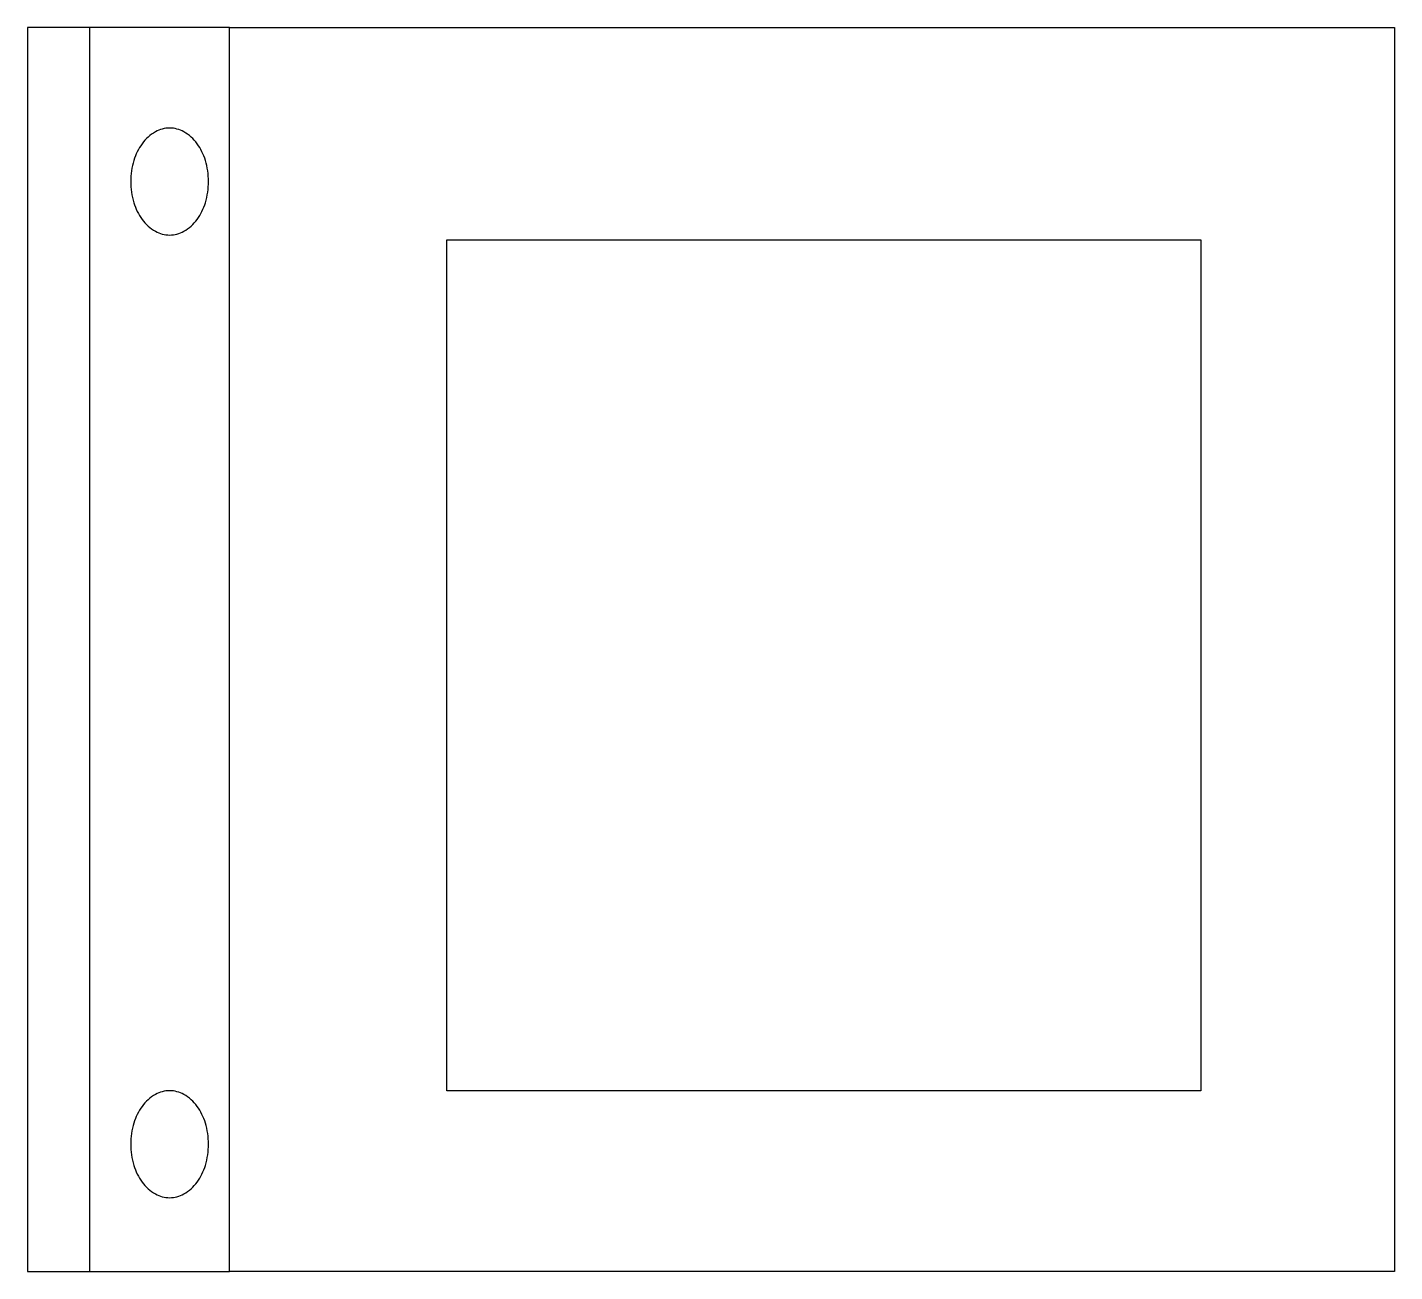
# Model space of a CAD drawing. Extents: x 19.4 to 20.059, y 5.303 to 5.902.
import ezdxf

# ---------------------------------------------------------------- set-up
doc = ezdxf.new("R2010")
doc.units = 0
doc.header["$LTSCALE"] = 0.25
doc.header["$MEASUREMENT"] = 0
doc.layers.add('PECAS', color=2, linetype='CONTINUOUS')

msp = doc.modelspace()

# ---------------------------------------------------------------- linework, layer by layer
at = {"layer": 'PECAS'}
for p, q in [((19.40018, 5.90217), (19.40018, 5.30268)), ((19.49754, 5.90217), (19.40018, 5.90217)), ((19.43018, 5.90217), (19.43018, 5.30268)), ((19.49754, 5.90217), (20.05904, 5.90217)), ((19.49754, 5.30268), (19.49754, 5.90217)), ((20.05904, 5.90217), (20.05904, 5.30268)), ((19.40018, 5.30268), (19.49754, 5.30268)), ((20.05904, 5.30268), (19.49754, 5.30268)), ((20.01488, 5.30268), (19.99918, 5.30268))]:
    msp.add_line(p, q, dxfattribs=at)
for points in [[(19.46874, 5.85364, 0.130158), (19.4619, 5.85183, 0.106469), (19.45549, 5.84609, 0.084248), (19.4515, 5.83806, 0.073281), (19.45, 5.82787, 0.073281), (19.4515, 5.81769, 0.084248), (19.45549, 5.80965, 0.106469), (19.4619, 5.80392, 0.130158), (19.46874, 5.80211, 0.130158), (19.47558, 5.80392, 0.106469), (19.48199, 5.80965, 0.084248), (19.48598, 5.81769, 0.073281), (19.48748, 5.82787, 0.073281), (19.48598, 5.83806, 0.084248), (19.48199, 5.84609, 0.106469), (19.47558, 5.85183, 0.130158)], [(19.46874, 5.38985, 0.130158), (19.4619, 5.38803, 0.106469), (19.45549, 5.3823, 0.084248), (19.4515, 5.37426, 0.073281), (19.45, 5.36408, 0.073281), (19.4515, 5.35389, 0.084248), (19.45549, 5.34586, 0.106469), (19.4619, 5.34012, 0.130158), (19.46874, 5.33831, 0.130158), (19.47558, 5.34012, 0.106469), (19.48199, 5.34586, 0.084248), (19.48598, 5.35389, 0.073281), (19.48748, 5.36408, 0.073281), (19.48598, 5.37426, 0.084248), (19.48199, 5.3823, 0.106469), (19.47558, 5.38803, 0.130158)]]:
    msp.add_lwpolyline(points, format="xyb", close=True, dxfattribs=at)
msp.add_lwpolyline([(19.60235, 5.38985), (19.60235, 5.79977), (19.96567, 5.79977), (19.96567, 5.38985)], close=True, dxfattribs=at)

doc.saveas('drawing.dxf')
